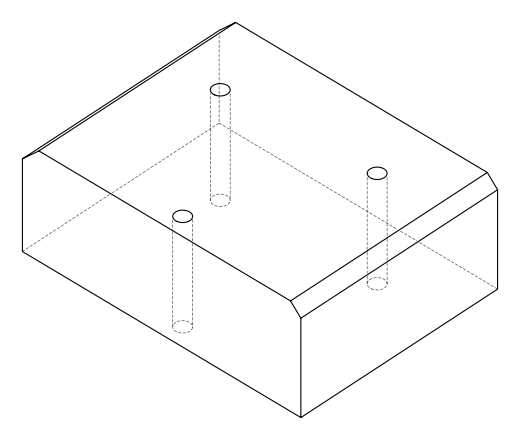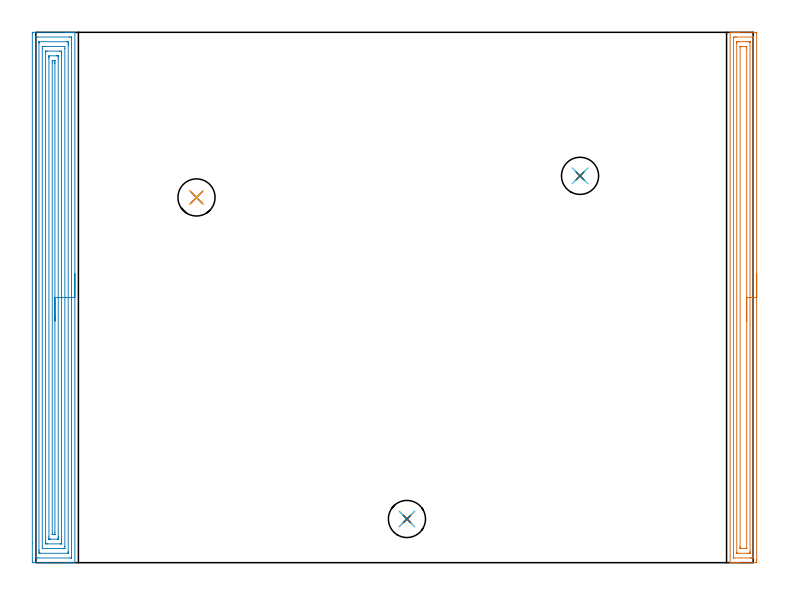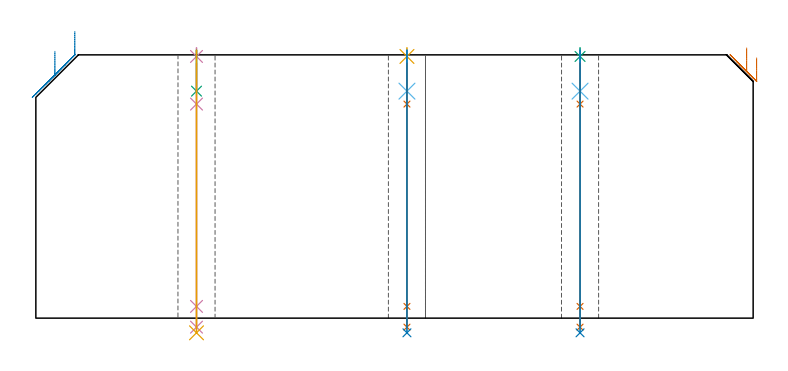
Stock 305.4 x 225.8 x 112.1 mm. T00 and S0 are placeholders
(PLAN: 14 operations, 10 tool changes, 23.8 min)
(1 AREA_MILL | FG_CHAMFER_SURFACE | UGT0205_001 | 7.5 min | 14415 mm3)
(2 AREA_MILL_1 | FG_CHAMFER_SURFACE_1 | UGT0205_001 | 12.91 min | 36988 mm3)
(3 SPOT_DRILL | STEP1HOLE | NXT0321_9005460120000 | 0.03 min | 6 mm3)
(4 SPOT_DRILL_1 | STEP1HOLE_1 | NXT0321_9005460120000 | 0.03 min | 1 mm3)
(5 SPOT_DRILL_2 | STEP1HOLE_2 | NXT0321_9005460120000 | 0.03 min | 7 mm3)
(6 DRILL_BLIND_HOLE_INTO_CENTER | STEP1HOLE | NXT0301_074 | 0.07 min | 1177 mm3)
(7 GUN_DRILL_THROUGH_HOLE | STEP1HOLE | UGT0307_007 | 0.56 min | 7665 mm3)
(8 DRILL_TO_ENLARGE_THROUGH_HOLE | STEP1HOLE | UGT0301_240 | 0.48 min | 13108 mm3)
(9 DRILL_BLIND_HOLE_INTO_CENTER_1 | STEP1HOLE_1 | NXT0301_074 | 0.07 min | 1177 mm3)
(10 GUN_DRILL_THROUGH_HOLE_1 | STEP1HOLE_1 | UGT0307_007 | 0.56 min | 7666 mm3)
(11 DRILL_TO_ENLARGE_THROUGH_HOLE_1 | STEP1HOLE_1 | UGT0301_240 | 0.48 min | 13100 mm3)
(12 DRILL_BLIND_HOLE_INTO_CENTER_2 | STEP1HOLE_2 | NXT0301_074 | 0.07 min | 1177 mm3)
(13 GUN_DRILL_THROUGH_HOLE_2 | STEP1HOLE_2 | UGT0307_007 | 0.56 min | 7674 mm3)
(14 DRILL_TO_ENLARGE_THROUGH_HOLE_2 | STEP1HOLE_2 | UGT0301_240 | 0.48 min | 13096 mm3)
(TOOL UGT0205_001 | Chamfer Mill 20 x 3 x 45 deg. | D20 FL50 Z2)
(TOOL NXT0321_9005460120000 | NC Spot Drill, 142deg, 12mm, Carbide, Uncoated | D12 PA142 FL30 Z2)
(TOOL NXT0301_074 | Carbide Drill 10.3mm [860.1-1030-031A1-MM 2214] | D10.3 PA140 FL55 Z2)
(TOOL UGT0307_007 | Gun Drill 10 mm | D10 PA130 FL24 Z1)
(TOOL UGT0301_240 | Twist Drill 15.8 mm | D15.8 PA118 FL120 Z2)
(OP 1 AREA_MILL)
G17 G21 G94 G90
T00 M6
G54
G17 G0 G90 X306.9 Y122.9 S1061 M3
G43 Z122.1 H0
Z110.8
G94 G1 Y122.862 Z109.928 F250.
Y122.748 Z109.064
Y122.559 Z108.212
Y122.297 Z107.38
Y121.963 Z106.574
Y121.56 Z105.8
Y121.092 Z105.064
Y120.56 Z104.372
Y119.971 Z103.729
Y119.328 Z103.14
Y118.636 Z102.609
Y117.9 Z102.14
Y117.126 Z101.737
Y116.32 Z101.403
Y115.488 Z101.141
Y114.636 Z100.952
Y113.772 Z100.838
Y112.9 Z100.8
Y1.087
X306.899 Y0.59 Z100.801
X306.895 Y0.2 Z100.803
X306.892 Y0.01 Z100.805
X306.512 Y0. Z101.185
X299.496 Z108.198
X298.903 Z108.794
X298.619 Z109.078
X298.026 Z109.671
X297.742 Z109.954
X297.174 Z110.525
X296.556 Z111.143
X295.988 Z111.711
X295.851 Z111.848
X295.725 Z111.967
X295.722 Z111.971
X295.602 Y0.01 Z112.088
X295.6 Y0.144 Z112.1
Y225.656
X295.602 Y225.79 Z112.089
X295.723 Y225.797 Z111.969
X295.851 Y225.8 Z111.847
X296.556 Z111.143
X297.174 Z110.525
X297.742 Z109.954
X298.026 Z109.671
X298.619 Z109.078
X298.903 Z108.794
X299.496 Z108.198
X306.512 Z101.185
X306.812 Y225.796 Z100.885
X306.892 Y225.79 Z100.805
X306.899 Y225.708 Z100.799
X306.9 Y225.21 Z100.8
Y112.9
X305.486 Z102.214
X305.485 Y2.525 Z102.215
X305.484 Y2.373 Z102.216
X305.479 Y2.013 Z102.221
X305.121 Y2.003 Z102.579
X304.758 Y2.001 Z102.942
X304.247 Y2. Z103.453
X297.078 Y2.001 Z110.622
X297.053 Y2.003 Z110.647
X297.029 Y2.01 Z110.671
X297.021 Y2.016 Z110.679
X297.019 Y2.034 Z110.681
X297.015 Y2.221 Z110.685
Y223.275
X297.016 Y223.427 Z110.684
X297.021 Y223.787 Z110.679
X297.379 Y223.797 Z110.321
X297.742 Y223.799 Z109.958
X298.253 Y223.8 Z109.447
X305.422 Y223.799 Z102.278
X305.447 Y223.797 Z102.253
X305.471 Y223.79 Z102.229
X305.479 Y223.784 Z102.221
X305.481 Y223.766 Z102.219
X305.485 Y223.579 Z102.215
X305.486 Y112.9 Z102.214
X304.072 Z103.628
X304.071 Y4.853 Z103.629
X304.069 Y4.155 Z103.631
X304.067 Y4.059 Z103.633
X304.065 Y4.018 Z103.635
X304.026 Y4.008 Z103.674
X303.881 Y4.005 Z103.819
X303.157 Y4. Z104.543
X303.004 Z104.696
X299.649 Z108.051
X298.771 Y4.001 Z108.929
X298.619 Y4.004 Z109.081
X298.467 Y4.01 Z109.233
X298.435 Y4.014 Z109.265
X298.433 Y4.04 Z109.267
X298.43 Y4.091 Z109.27
X298.429 Y4.155 Z109.271
X298.428 Y4.349 Z109.272
X298.429 Y220.947 Z109.271
X298.431 Y221.645 Z109.269
X298.433 Y221.741 Z109.267
X298.435 Y221.782 Z109.265
X298.474 Y221.792 Z109.226
X298.619 Y221.795 Z109.081
X299.343 Y221.8 Z108.357
X299.496 Z108.204
X302.851 Z104.849
X303.729 Y221.799 Z103.971
X303.881 Y221.796 Z103.819
X304.033 Y221.79 Z103.667
X304.065 Y221.786 Z103.635
X304.067 Y221.76 Z103.633
X304.07 Y221.709 Z103.63
X304.071 Y221.645 Z103.629
Y221.451
X304.072 Y112.9 Z103.628
X302.657 Z105.043
Y6.291
X302.656 Y6.111 Z105.044
X302.653 Y6.046 Z105.047
X302.651 Y6.016 Z105.049
X302.636 Y6.01 Z105.064
X302.535 Y6.006 Z105.165
X302.127 Y6. Z105.573
X302.066 Z105.634
X300.373 Z107.327
X300.312 Z107.388
X299.964 Y6.006 Z107.736
X299.878 Y6.01 Z107.822
X299.849 Y6.017 Z107.851
X299.847 Y6.045 Z107.853
X299.845 Y6.117 Z107.855
X299.843 Y6.477 Z107.857
Y6.829
Y219.509
X299.844 Y219.689 Z107.856
X299.847 Y219.754 Z107.853
X299.849 Y219.784 Z107.851
X299.864 Y219.79 Z107.836
X299.965 Y219.794 Z107.735
X300.373 Y219.8 Z107.327
X300.434 Z107.266
X302.127 Z105.573
X302.188 Z105.512
X302.536 Y219.794 Z105.164
X302.622 Y219.79 Z105.078
X302.651 Y219.783 Z105.049
X302.653 Y219.755 Z105.047
X302.655 Y219.683 Z105.045
X302.657 Y219.323 Z105.043
Y218.971
Y112.9
Y112.028 Z105.081
Y111.164 Z105.195
Y110.312 Z105.383
Y109.48 Z105.646
Y108.674 Z105.98
Y107.9 Z106.382
Y107.164 Z106.851
Y106.472 Z107.382
Y105.829 Z107.972
Y105.24 Z108.615
Y104.708 Z109.307
Y104.24 Z110.043
Y103.837 Z110.817
Y103.503 Z111.623
Y103.241 Z112.455
Y103.052 Z113.306
Y102.938 Z114.171
Y102.9 Z115.043
G0 Z122.1
M5
M2
(OP 2 AREA_MILL_1)
G17 G21 G94 G90
T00 M6
G54
G17 G0 G90 X16.6 Y122.9 S1061 M3
G43 Z122.1 H0
G94 G1 Y122.862 Z121.228 F250.
Y122.748 Z120.363
Y122.559 Z119.512
Y122.297 Z118.68
Y121.963 Z117.874
Y121.56 Z117.1
Y121.092 Z116.364
Y120.56 Z115.672
Y119.971 Z115.029
Y119.328 Z114.439
Y118.636 Z113.908
Y117.9 Z113.44
Y117.126 Z113.037
Y116.32 Z112.703
Y115.488 Z112.441
Y114.637 Z112.252
Y113.772 Z112.138
Y112.9 Z112.1
Y0.144
X16.597 Y0.01 Z112.088
X16.557 Y0.008 Z112.049
X16.221 Y0. Z111.72
X15.701 Z111.2
X15.124 Z110.619
X13.944 Z109.441
X13.342 Z108.835
X3.842 Z99.339
X-0.915 Z94.582
X-1.146 Y0.001 Z94.351
X-1.493 Y0.006 Z94.004
X-1.495 Y0.01 Z94.002
X-1.499 Y0.59 Z94.001
X-1.5 Y8.167 Z94.
X-1.499 Y225.21 Z94.001
X-1.495 Y225.791 Z94.002
X-1.493 Y225.794 Z94.004
X-0.915 Y225.8 Z94.582
X12.752 Z108.246
X13.342 Z108.835
X13.944 Z109.441
X14.233 Z109.729
X14.835 Z110.331
X15.124 Z110.619
X15.701 Z111.2
X16.015 Z111.514
X16.221 Z111.72
X16.557 Y225.792 Z112.049
X16.597 Y225.79 Z112.088
X16.6 Y225.656 Z112.1
Y112.9
X15.186 Z110.686
X15.185 Y2.249 Z110.685
X15.183 Y2.125 Z110.683
X15.179 Y2.043 Z110.679
X15.175 Y2.008 Z110.675
X15.169 Y2.007 Z110.669
X15.124 Y2.004 Z110.624
X14.605 Y2. Z110.105
X0.867 Z96.367
X0.347 Y2.002 Z95.847
X-0.024 Y2.008 Z95.476
X-0.07 Y2.01 Z95.43
X-0.079 Y2.187 Z95.421
X-0.084 Y2.311 Z95.416
X-0.085 Y2.373 Z95.415
X-0.086 Y2.435 Z95.414
X-0.085 Y223.552 Z95.415
X-0.083 Y223.676 Z95.417
X-0.079 Y223.758 Z95.421
X-0.076 Y223.792 Z95.424
X-0.069 Y223.793 Z95.431
X-0.024 Y223.796 Z95.476
X0.495 Y223.8 Z95.995
X14.233 Z109.733
X14.753 Y223.798 Z110.253
X15.124 Y223.792 Z110.624
X15.17 Y223.79 Z110.67
X15.179 Y223.613 Z110.679
X15.184 Y223.489 Z110.684
X15.185 Y223.427 Z110.685
X15.186 Y223.365 Z110.686
Y112.9
X13.771 Z109.271
Y4.617
X13.769 Y4.155 Z109.269
X13.767 Y4.049 Z109.267
X13.765 Y4.026 Z109.265
X13.753 Y4.01 Z109.253
X13.652 Y4.006 Z109.152
X13.496 Y4.001 Z108.996
X1.913 Z97.413
X1.758 Y4.003 Z97.258
X1.603 Y4.009 Z97.103
X1.335 Y4.022 Z96.835
X1.333 Y4.155 Z96.833
X1.33 Y4.584 Z96.83
X1.329 Y5.047 Z96.829
X1.328 Y5.477 Z96.828
X1.329 Y221.183 Z96.829
X1.331 Y221.645 Z96.831
X1.333 Y221.751 Z96.833
X1.335 Y221.774 Z96.835
X1.347 Y221.79 Z96.847
X1.448 Y221.794 Z96.948
X1.604 Y221.799 Z97.104
X13.187 Z108.687
X13.342 Y221.797 Z108.842
X13.497 Y221.791 Z108.997
X13.765 Y221.778 Z109.265
X13.766 Y221.645 Z109.266
X13.77 Y221.216 Z109.27
X13.771 Y220.753 Z109.271
Y220.323
Y112.9
X12.357 Z107.857
Y6.829
X12.352 Y6.037 Z107.852
X12.351 Y6.014 Z107.851
X12.336 Y6.01 Z107.836
X12.285 Y6.005 Z107.785
X12.181 Y6.002 Z107.681
X11.974 Y6. Z107.474
X11.56 Z107.06
X2.906 Y6.001 Z98.406
X2.811 Y6.004 Z98.311
X2.764 Y6.009 Z98.264
X2.749 Y6.012 Z98.249
X2.743 Y6.829 Z98.243
Y218.971
X2.748 Y219.764 Z98.248
X2.749 Y219.786 Z98.249
X2.764 Y219.79 Z98.264
X2.815 Y219.795 Z98.315
X2.919 Y219.798 Z98.419
X3.126 Y219.8 Z98.626
X3.54 Z99.04
X12.193 Y219.799 Z107.693
X12.289 Y219.796 Z107.789
X12.335 Y219.791 Z107.835
X12.351 Y219.788 Z107.851
X12.357 Y218.971 Z107.857
Y112.9
X10.943 Z106.443
X10.942 Y8.612 Z106.442
X10.941 Y8.34 Z106.441
X10.936 Y8.064 Z106.436
X10.93 Y8.009 Z106.43
X10.898 Y8.006 Z106.398
X10.821 Y8.002 Z106.321
X10.669 Y8.001 Z106.169
X10.389 Y8. Z105.889
X5.043 Z100.543
X4.431 Y8.006 Z99.931
X4.228 Y8.01 Z99.728
X4.164 Y8.017 Z99.664
X4.161 Y8.155 Z99.661
X4.158 Y8.338 Z99.658
X4.157 Y8.612 Z99.657
Y8.887
Y217.188
X4.159 Y217.46 Z99.659
X4.164 Y217.736 Z99.664
X4.17 Y217.791 Z99.67
X4.202 Y217.794 Z99.702
X4.278 Y217.798 Z99.778
X4.431 Y217.799 Z99.931
X4.711 Y217.8 Z100.211
X10.057 Z105.557
X10.669 Y217.794 Z106.169
X10.872 Y217.79 Z106.372
X10.936 Y217.783 Z106.436
X10.939 Y217.645 Z106.439
X10.942 Y217.462 Z106.442
X10.943 Y217.188 Z106.443
Y216.913
Y112.9
X9.529 Z105.029
Y11.286
X9.528 Y10.645 Z105.028
X9.526 Y10.395 Z105.026
X9.522 Y10.075 Z105.022
X9.512 Y10.01 Z105.012
X9.413 Y10.005 Z104.913
X9.28 Y10.001 Z104.78
X6.213 Y10. Z101.713
X5.715 Y10.002 Z101.215
X5.603 Y10.007 Z101.103
X5.582 Y10.009 Z101.082
X5.578 Y10.046 Z101.078
X5.574 Y10.143 Z101.074
X5.572 Y10.395 Z101.072
X5.571 Y11.037 Z101.071
Y214.514
X5.572 Y215.155 Z101.072
X5.574 Y215.405 Z101.074
X5.578 Y215.725 Z101.078
X5.588 Y215.79 Z101.088
X5.687 Y215.795 Z101.187
X5.82 Y215.799 Z101.32
X8.887 Y215.8 Z104.387
X9.385 Y215.798 Z104.885
X9.496 Y215.793 Z104.996
X9.517 Y215.791 Z105.017
X9.522 Y215.754 Z105.022
X9.526 Y215.657 Z105.026
X9.528 Y215.405 Z105.028
X9.529 Y214.763 Z105.029
Y112.9
X8.115 Z103.615
Y12.95
X8.113 Y12.178 Z103.613
X8.111 Y12.062 Z103.611
X8.108 Y12.022 Z103.608
X8.102 Y12.01 Z103.602
X8.084 Y12.007 Z103.584
X7.995 Y12.004 Z103.495
X7.282 Y12. Z102.782
X7.104 Y12.001 Z102.604
X7.045 Y12.003 Z102.545
X6.999 Y12.009 Z102.499
X6.992 Y12.012 Z102.492
X6.989 Y12.025 Z102.489
X6.987 Y12.058 Z102.487
X6.986 Y12.178 Z102.486
X6.985 Y12.297 Z102.485
Y212.85
X6.987 Y213.622 Z102.487
X6.989 Y213.738 Z102.489
X6.992 Y213.778 Z102.492
X6.998 Y213.79 Z102.498
X7.016 Y213.793 Z102.516
X7.104 Y213.796 Z102.604
X7.819 Y213.799 Z103.319
X7.995 Y213.797 Z103.495
X8.054 Y213.794 Z103.554
X8.097 Y213.791 Z103.597
X8.108 Y213.74 Z103.608
X8.111 Y213.622 Z103.611
X8.113 Y213.505 Z103.613
X8.115 Y212.731 Z103.615
Y212.612
Y112.9
Y112.028 Z103.653
Y111.164 Z103.766
Y110.312 Z103.955
Y109.48 Z104.218
Y108.674 Z104.551
Y107.9 Z104.954
Y107.164 Z105.423
Y106.472 Z105.954
Y105.829 Z106.543
Y105.24 Z107.187
Y104.709 Z107.879
Y104.24 Z108.615
Y103.837 Z109.388
Y103.503 Z110.194
Y103.241 Z111.026
Y103.052 Z111.878
Y102.938 Z112.743
Y102.9 Z113.615
G0 Z122.1
M5
M2
(OP 3 SPOT_DRILL)
G17 G21 G94 G90
T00 M6
G54
G17 G0 G90 X231.7 Y164.7 S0 M3
G43 Z122.1 H0
G94 G81 G98 Z111.42 F250. R115.1
G80
M5
M2
(OP 4 SPOT_DRILL_1)
G17 G21 G94 G90
T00 M6
G54
G17 G0 G90 X68.4 Y155.5 S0 M3
G43 Z122.1 H0
G94 G81 G98 Z111.42 F250. R115.1
G80
M5
M2
(OP 5 SPOT_DRILL_2)
G17 G21 G94 G90
T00 M6
G54
G17 G0 G90 X158. Y18.6 S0 M3
G43 Z122.1 H0
G94 G81 G98 Z111.42 F250. R115.1
G80
M5
M2
(OP 6 DRILL_BLIND_HOLE_INTO_CENTER)
G17 G21 G94 G90
T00 M6
G54
G17 G0 G90 X231.7 Y164.7 S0 M3
G43 Z122.1 H1
G94 G81 G98 Z96.65 F250. R114.1
G80
M5
M2
(OP 7 GUN_DRILL_THROUGH_HOLE)
G17 G21 G94 G90
T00 M6
G54
G17 G0 G90 X231.7 Y164.7 M8
G43 Z122.1 H0
Z108.542
S716 M3
G94 G1 Z91.138 F125. M26
G4 X.084
Z5. F250.
G4 X.084
Z-3.832 F125.
G4 X.084
M5
M9
G0 Z108.542
Z122.1
M2
(OP 8 DRILL_TO_ENLARGE_THROUGH_HOLE)
G17 G21 G94 G90
T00 M6
G54
G17 G0 G90 X231.7 Y164.7 S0 M3
G43 Z122.1 H0
G94 G73 G98 Z-6.247 F250. Q14.793 R114.1
G80
M5
M2
(OP 9 DRILL_BLIND_HOLE_INTO_CENTER_1)
G17 G21 G94 G90
T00 M6
G54
G17 G0 G90 X68.4 Y155.5 S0 M3
G43 Z122.1 H1
G94 G81 G98 Z96.65 F250. R114.1
G80
M5
M2
(OP 10 GUN_DRILL_THROUGH_HOLE_1)
G17 G21 G94 G90
T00 M6
G54
G17 G0 G90 X68.4 Y155.5 M8
G43 Z122.1 H0
Z108.542
S716 M3
G94 G1 Z91.138 F125. M26
G4 X.084
Z5. F250.
G4 X.084
Z-3.832 F125.
G4 X.084
M5
M9
G0 Z108.542
Z122.1
M2
(OP 11 DRILL_TO_ENLARGE_THROUGH_HOLE_1)
G17 G21 G94 G90
T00 M6
G54
G17 G0 G90 X68.4 Y155.5 S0 M3
G43 Z122.1 H0
G94 G73 G98 Z-6.247 F250. Q14.793 R114.1
G80
M5
M2
(OP 12 DRILL_BLIND_HOLE_INTO_CENTER_2)
G17 G21 G94 G90
T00 M6
G54
G17 G0 G90 X158. Y18.6 S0 M3
G43 Z122.1 H1
G94 G81 G98 Z96.65 F250. R114.1
G80
M5
M2
(OP 13 GUN_DRILL_THROUGH_HOLE_2)
G17 G21 G94 G90
T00 M6
G54
G17 G0 G90 X158. Y18.6 M8
G43 Z122.1 H0
Z108.542
S716 M3
G94 G1 Z91.138 F125. M26
G4 X.084
Z5. F250.
G4 X.084
Z-3.832 F125.
G4 X.084
M5
M9
G0 Z108.542
Z122.1
M2
(OP 14 DRILL_TO_ENLARGE_THROUGH_HOLE_2)
G17 G21 G94 G90
T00 M6
G54
G17 G0 G90 X158. Y18.6 S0 M3
G43 Z122.1 H0
G94 G73 G98 Z-6.247 F250. Q14.793 R114.1
G80
M5
M2
